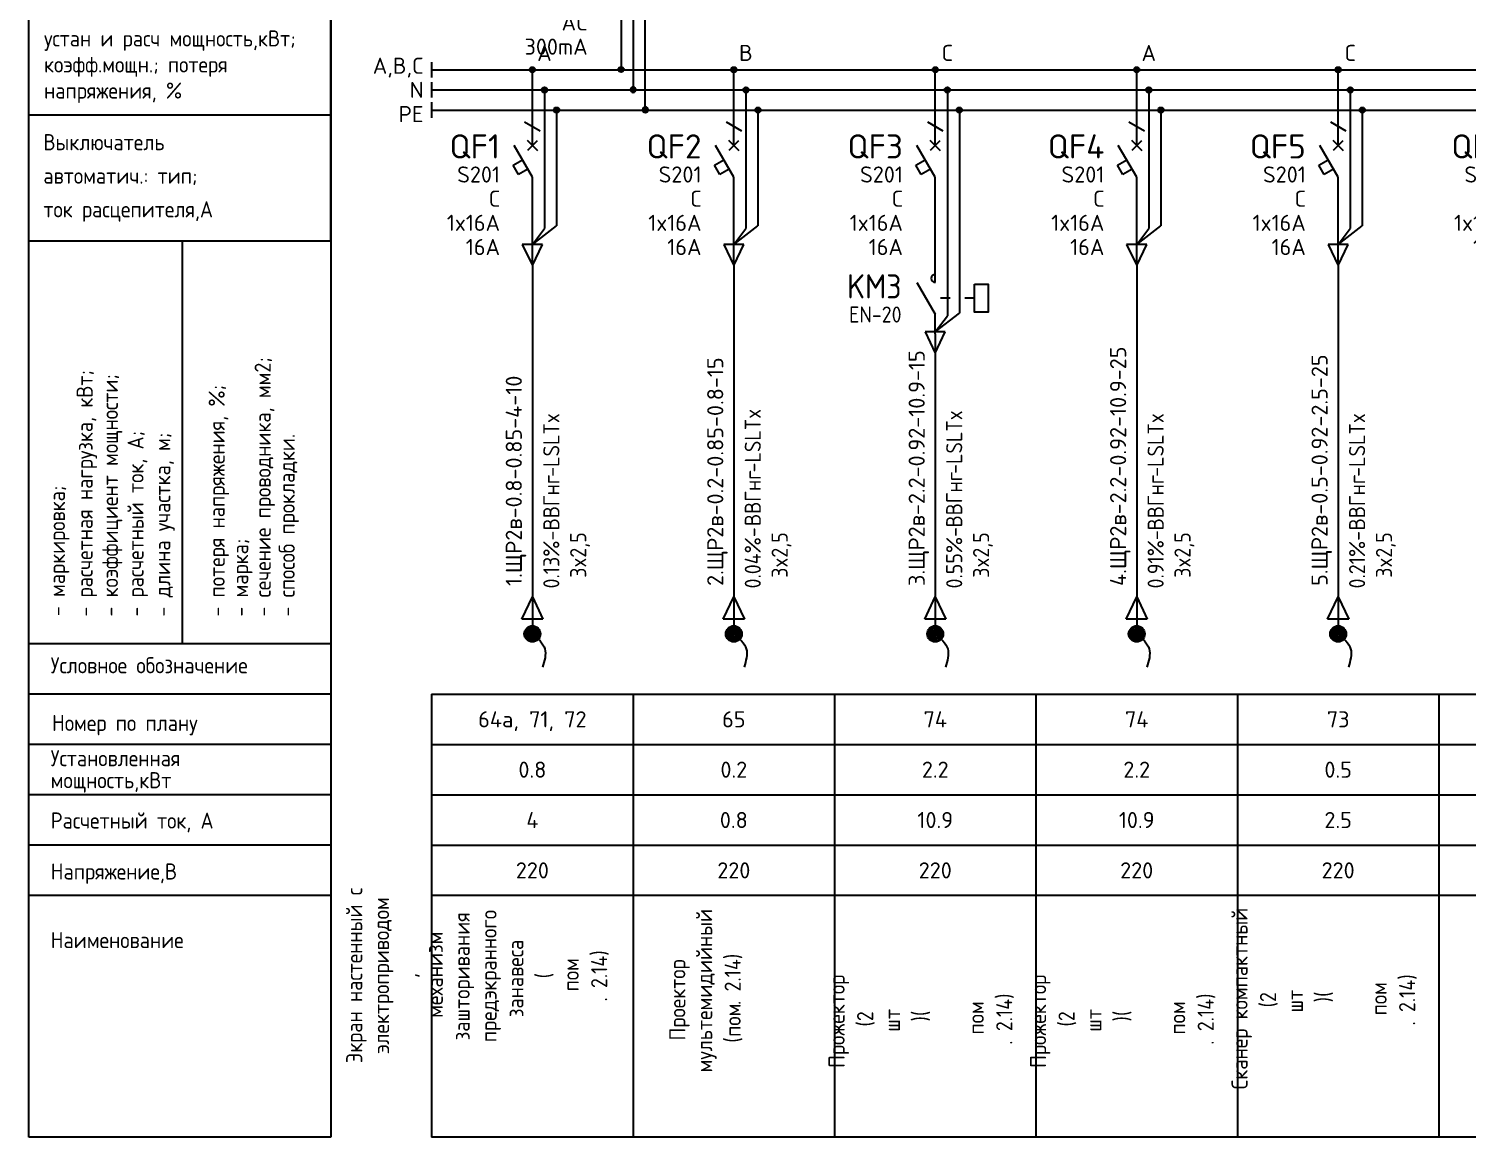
# Model space of a CAD drawing. Header units: millimetres. Extents: x -100 to 776, y -1250 to 875.
# Drawn here: x 0 to 178.5, y -1000 to -862.4 of the extents above; entities that cross this region are included whole.
import ezdxf
from ezdxf.enums import TextEntityAlignment as Align

# ---------------------------------------------------------------- set-up
doc = ezdxf.new("R2010")
doc.units = ezdxf.units.MM
doc.linetypes.add('ACAD_ISO03W100', pattern=[30, 12, -18])
for name, color, linetype in [('Автомат защитный', 7, 'Continuous'), ('Принципиальная схема КТП -для ОДНОЛИНЕЙКИ', 7, 'Continuous'), ('ПРОВОДНИКИ', 7, 'Continuous'), ('ТЕРМОРЕЛЕ', 7, 'Continuous')]:
    doc.layers.add(name, color=color, linetype=linetype)
doc.layers.add('ЭС АВ', color=7, linetype='Continuous', lineweight=18)
doc.layers.add('ЭС рамка', color=7, linetype='Continuous', lineweight=18)
doc.styles.add('GOST A', font='isocpeur.ttf', dxfattribs={"width": 0.9})

# ---------------------------------------------------------------- blocks, each defined once
blk = doc.blocks.new('Table1')
at = {"lineweight": 30}
for p, q in [((37.5, 130), (37.5, 142.5)), ((37.5, 111.25), (37.5, 130)), ((37.5, 126.88), (0, 126.88)), ((0, 111.25), (0, 125.61)), ((0, 61.25), (0, 111.25)), ((0, 111.25), (37.5, 111.25)), ((37.5, 61.25), (0, 61.25)), ((37.5, 55), (0, 55)), ((37.5, 48.75), (0, 48.75)), ((37.5, 42.5), (0, 42.5)), ((37.5, 36.25), (0, 36.25)), ((37.5, 30), (0, 30))]:
    blk.add_line(p, q, dxfattribs=at)
at = {"layer": 'ЭС рамка', "lineweight": 30}
for p, q in [((0, 0), (0, 209.34)), ((37.5, 209.34), (37.5, 0)), ((19.09, 61.25), (19.09, 111.25)), ((37.5, 0), (0, 0))]:
    blk.add_line(p, q, dxfattribs=at)
at = {"layer": 'ЭС рамка', "style": 'GOST A', "width": 0.9}
for s, p in [('устан и расч мощность,кВт; ', (1.9, 135.39)), ('коэфф.мощн.; потеря ', (1.9, 132.16)), ('напряжения, %', (1.9, 128.92)), ('Выключатель', (1.81, 122.51)), ('автоматич.: тип;', (1.81, 118.35)), ('ток расцепителя,А', (1.81, 114.18)), ('Условное обозначение', (2.72, 57.58)), ('Номер по плану', (2.88, 50.43)), ('Установленная', (2.72, 46.05)), ('мощность,кВт', (2.72, 43.32)), ('Расчетный ток, А', (2.72, 38.31)), ('Напряжение,В', (2.72, 31.99)), ('Наименование', (2.72, 23.47))]:
    blk.add_text(s, height=2, dxfattribs=at).set_placement(p)
for s, p in [(' - сечение проводника, мм2;', (30.03, 63.48)), (' - расчетная нагрузка, кВт;', (7.93, 63.48)), (' - коэффициент мощности;', (11.07, 63.48)), (' - потеря напряжения, %%%;', (24.32, 63.48)), (' - расчетный ток, А;', (14.25, 63.48)), (' - длина участка, м;', (17.57, 63.48)), (' - способ прокладки.', (33.01, 63.48)), ('   - маркировка;', (4.5, 61.25)), (' - марка;', (27.23, 63.48))]:
    blk.add_text(s, height=2, rotation=90, dxfattribs=at).set_placement(p)
blk = doc.blocks.new('Start')
at = {"layer": 'ЭС рамка', "color": 7, "linetype": 'Continuous', "lineweight": 30}
blk.add_line((0, 3.46), (0, 1.54), dxfattribs=at)
at = {"layer": 'ЭС рамка', "color": 5, "linetype": 'Continuous', "lineweight": 30}
blk.add_line((0, 0.96), (0, -0.96), dxfattribs=at)
at = {"layer": 'ЭС рамка', "color": 94, "linetype": 'Continuous', "lineweight": 30, "ltscale": 50}
blk.add_line((0, -1.54), (0, -3.46), dxfattribs=at)
at = {"style": 'GOST A'}
blk.add_attdef('PHASE', text='', height=2, dxfattribs=at).set_placement((-1, 3), align=Align.MIDDLE_RIGHT)
at = {"layer": 'ЭС рамка', "color": 7, "linetype": 'Continuous', "lineweight": 18, "style": 'GOST A'}
blk.add_text('N', height=2, dxfattribs=at).set_placement((-1, 0), align=Align.MIDDLE_RIGHT)
at = {"layer": 'ЭС рамка', "color": 7, "linetype": 'Continuous', "lineweight": 18, "ltscale": 50, "style": 'GOST A'}
blk.add_text('РЕ', height=2, dxfattribs=at).set_placement((-1, -3), align=Align.MIDDLE_RIGHT)
blk = doc.blocks.new('*U20')
h = blk.add_hatch(color=256)
h.dxf.hatch_style = 1
edge = h.paths.add_edge_path()
edge.add_ellipse((-1.49, 2.53), major_axis=(0, 0.333), ratio=1, start_angle=0, end_angle=360)
h = blk.add_hatch(color=256)
h.dxf.hatch_style = 1
edge = h.paths.add_edge_path()
edge.add_ellipse((0.01, 0.03), major_axis=(0, 0.333), ratio=1, start_angle=0, end_angle=360, ccw=False)
h = blk.add_hatch(color=256)
h.dxf.hatch_style = 1
edge = h.paths.add_edge_path()
edge.add_ellipse((1.52, -2.47), major_axis=(0, 0.333), ratio=1, start_angle=0, end_angle=360, ccw=False)
at = {"lineweight": 30}
for p, q in [((-1.49, 66.87), (-1.49, 79.37)), ((-1.49, 66.87), (-1.49, 28.43)), ((0.01, 20.02), (0.01, 25.4)), ((-2.56, 17.94), (-1.06, 17.94)), ((-2.29, 17.47), (-0.79, 17.47)), ((0.01, 16.08), (0.01, 0.36))]:
    blk.add_line(p, q, dxfattribs=at)
for p, q in [((-1.49, 73.12), (45.66, 73.12)), ((-1.49, 54.15), (-1.49, 59.87)), ((-1.49, 54.15), (45.66, 54.15))]:
    blk.add_line(p, q)
at = {"layer": 'Автомат защитный', "lineweight": 30}
for p, q in [((-2.44, 24.62), (-0.53, 23.51)), ((-2.44, 23.78), (-0.53, 22.68)), ((-2.44, 22.95), (-0.53, 21.84)), ((-1.49, 16.08), (-3.76, 20.02)), ((0.01, 16.08), (-2.26, 20.02)), ((-3.89, 17.57), (-2.73, 18.23)), ((-3.55, 16.99), (-5, 16.99)), ((-5, 16.99), (-5, 14)), ((-3.22, 16.41), (-3.89, 17.57)), ((-2.07, 17.08), (-3.22, 16.41)), ((-5, 14), (-2.29, 14))]:
    blk.add_line(p, q, dxfattribs=at)
at = {"layer": 'Автомат защитный', "lineweight": 30, "extrusion": (0, 0, -1)}
blk.add_ellipse((-0.74, 14), major_axis=(1.55, 0), ratio=0.633538, start_param=-1.570796, end_param=4.712389, dxfattribs=at)
at = {"layer": 'ТЕРМОРЕЛЕ', "lineweight": 30}
blk.add_line((1.51, -2.14), (1.51, 25.18), dxfattribs=at)
blk.add_ellipse((-1.49, 2.53), major_axis=(0, 0.333), ratio=1, start_param=-1.570796, end_param=4.712389, dxfattribs=at)
at = {"layer": 'ТЕРМОРЕЛЕ', "lineweight": 30, "extrusion": (0, 0, -1)}
for centre in [(0.01, 0.03), (1.52, -2.47)]:
    blk.add_ellipse(centre, major_axis=(0, 0.333), ratio=1, start_param=-1.570796, end_param=4.712389, dxfattribs=at)
at = {"layer": 'ЭС АВ', "color": 7, "linetype": 'Continuous', "lineweight": 18}
for p, q in [((-2.37, 73.76), (-0.6, 72.47)), ((-2.37, 54.79), (-0.6, 53.5))]:
    blk.add_line(p, q, dxfattribs=at)
at = {"layer": 'ЭС АВ', "color": 7, "linetype": 'Continuous', "lineweight": 30}
for p, q in [((-1.49, 28.43), (-1.49, 20.02)), ((0.01, 25.4), (-1.49, 28.43)), ((-1.49, 28.43), (1.51, 25.18)), ((-1.49, 20.66), (-1.49, 20.04)), ((-1.49, 16.08), (-1.49, 2.86))]:
    blk.add_line(p, q, dxfattribs=at)
at = {"layer": 'ЭС АВ', "color": 7, "lineweight": 30}
for q in [(-2.11, 20.65), (-2.11, 19.4), (-0.86, 20.65), (-0.86, 19.4)]:
    blk.add_line((-1.49, 20.02), q, dxfattribs=at)
at = {"style": 'GOST A'}
for tag, p in [('LINE_C', (2.08, 76.2)), ('LINE_A', (1.92, 56.7)), ('LINE_B', (1.92, 51.84))]:
    blk.add_attdef(tag, text='', height=2.5, dxfattribs=at).set_placement(p, align=Align.MIDDLE_LEFT)
at = {"layer": 'Автомат защитный', "style": 'GOST A'}
for tag, height, p in [('PHASE', 2, (-5.64, 29.33)), ('NUMBER', 3, (-5.64, 24.25)), ('SWITCHTYPE', 2, (-5.64, 20.37)), ('SWITCHRELEASE', 2, (-5.64, 17.37)), ('SWITCHNOMINALCURRENT', 2, (-5.64, 14.37)), ('SWITCHRELEASECURRENT', 2, (-5.64, 11.37)), ('RCDTYPE', 2, (-5.64, 8.37)), ('RCDSETPOINT', 2, (-5.64, 5.37))]:
    blk.add_attdef(tag, text='', height=height, dxfattribs=at).set_placement(p, align=Align.MIDDLE_RIGHT)
blk = doc.blocks.new('*U18')
h = blk.add_hatch(color=256)
h.dxf.hatch_style = 1
edge = h.paths.add_edge_path()
edge.add_ellipse((12.5, 132.5), major_axis=(0, 0.333), ratio=1, start_angle=0, end_angle=360)
h = blk.add_hatch(color=256)
h.dxf.hatch_style = 1
edge = h.paths.add_edge_path()
edge.add_ellipse((14, 130), major_axis=(0, 0.333), ratio=1, start_angle=0, end_angle=360)
h = blk.add_hatch(color=256)
h.dxf.hatch_style = 1
edge = h.paths.add_edge_path()
edge.add_ellipse((15.5, 127.5), major_axis=(0, 0.333), ratio=1, start_angle=0, end_angle=360)
at = {"lineweight": 30}
for p, q in [((14, 129.67), (14, 123.11)), ((15.5, 127.17), (15.5, 113.13)), ((14, 123.11), (14, 112.8)), ((0, 55), (25, 55)), ((0, 55), (0, 0)), ((25, 55), (25, 0)), ((0, 48.75), (25, 48.75)), ((0, 42.5), (25, 42.5)), ((0, 36.25), (25, 36.25))]:
    blk.add_line(p, q, dxfattribs=at)
at = {"layer": 'Автомат защитный', "lineweight": 30}
for p, q in [((12.5, 123.11), (12.5, 132.17)), ((11.54, 126.04), (13.46, 124.93)), ((12.5, 119.17), (10.22, 123.11)), ((10.1, 120.66), (11.26, 121.32)), ((10.77, 119.5), (10.1, 120.66)), ((11.92, 120.17), (10.77, 119.5)), ((12.5, 108.54), (12.5, 119.17))]:
    blk.add_line(p, q, dxfattribs=at)
blk.add_ellipse((12.5, 132.5), major_axis=(0, 0.333), ratio=1, start_param=-1.570796, end_param=4.712389, dxfattribs=at)
at = {"layer": 'Принципиальная схема КТП -для ОДНОЛИНЕЙКИ', "lineweight": 30}
for p, q in [((12.5, 108.54), (12.5, 99.73)), ((11.19, 64.32), (12.5, 67.06)), ((12.5, 67.06), (13.81, 64.32)), ((13.81, 64.32), (11.19, 64.32)), ((12.5, 64.32), (12.5, 62.5))]:
    blk.add_line(p, q, dxfattribs=at)
at = {"layer": 'ПРОВОДНИКИ', "lineweight": 30}
for p, q in [((12.5, 110.81), (15.5, 113.13)), ((12.5, 110.81), (14, 112.8)), ((13.75, 110.81), (11.25, 110.81)), ((11.25, 110.81), (12.5, 108.2)), ((12.5, 108.2), (13.75, 110.81)), ((11.19, 64.31), (12.5, 67.06)), ((12.5, 67.06), (13.81, 64.31)), ((13.81, 64.31), (11.19, 64.31))]:
    blk.add_line(p, q, dxfattribs=at)
at = {"layer": 'ПРОВОДНИКИ', "lineweight": 30, "ltscale": 100}
blk.add_line((12.5, 99.73), (12.5, 64.32), dxfattribs=at)
at = {"layer": 'ПРОВОДНИКИ', "color": 7, "linetype": 'Continuous', "lineweight": 30}
for centre in [(14, 130), (15.5, 127.5), (15.5, 127.5)]:
    blk.add_ellipse(centre, major_axis=(0, 0.333), ratio=1, start_param=-1.570796, end_param=4.712389, dxfattribs=at)
at = {"layer": 'ЭС АВ', "color": 7, "lineweight": 30}
for q in [(11.88, 123.74), (13.12, 123.74), (11.88, 122.49), (13.12, 122.49)]:
    blk.add_line((12.5, 123.11), q, dxfattribs=at)
at = {"layer": 'ЭС рамка', "color": 7, "linetype": 'Continuous', "lineweight": 30}
for p, q in [((0, 132.5), (12.17, 132.5)), ((12.83, 132.5), (25, 132.5))]:
    blk.add_line(p, q, dxfattribs=at)
at = {"layer": 'ЭС рамка', "color": 5, "linetype": 'Continuous', "lineweight": 30}
for p, q in [((0, 130), (13.67, 130)), ((14.33, 130), (25, 130))]:
    blk.add_line(p, q, dxfattribs=at)
at = {"layer": 'ЭС рамка', "color": 94, "linetype": 'Continuous', "lineweight": 30}
for p, q in [((0, 127.5), (15.17, 127.5)), ((15.83, 127.5), (25, 127.5))]:
    blk.add_line(p, q, dxfattribs=at)
at = {"layer": 'ЭС рамка', "lineweight": 30}
for p, q in [((25, 30), (0, 30)), ((25, 0), (0, 0))]:
    blk.add_line(p, q, dxfattribs=at)
at = {"style": 'GOST A'}
for tag, p in [('LABEL', (12.5, 51.88)), ('INSTALLEDPOWER', (12.5, 45.63)), ('CURRENT', (12.5, 39.37)), ('VOLTAGE', (12.5, 33.13))]:
    blk.add_attdef(tag, text='', height=2, dxfattribs=at).set_placement(p, align=Align.MIDDLE_CENTER)
blk.add_attdef('TEXT', text='', height=2, rotation=90, dxfattribs=at).set_placement((12.5, 15), align=Align.MIDDLE_CENTER)
at = {"layer": 'Автомат защитный', "style": 'GOST A'}
blk.add_attdef('PHASE', text='', height=2, dxfattribs=at).set_placement((14, 134.59), align=Align.MIDDLE_CENTER)
for tag, height, p in [('NUMBER', 3, (8.49, 122.99)), ('SWITCHTYPE', 2, (8.49, 119.5)), ('SWITCHRELEASE', 2, (8.49, 116.5)), ('SWITCHNOMINALCURRENT', 2, (8.49, 113.5)), ('SWITCHRELEASECURRENT', 2, (8.49, 110.5)), ('RCDTYPE', 2, (8.49, 107.5)), ('RCDSETPOINT', 2, (8.49, 104.5))]:
    blk.add_attdef(tag, text='', height=height, dxfattribs=at).set_placement(p, align=Align.MIDDLE_RIGHT)
blk.add_attdef('LINE_A', text='', height=2, rotation=90, dxfattribs=at).set_placement((10.19, 68.43), align=Align.MIDDLE_LEFT)
blk.add_attdef('LINE_B', text='', height=2, rotation=90, dxfattribs=at).set_placement((13.85, 68.43), align=Align.TOP_LEFT)
blk = doc.blocks.new('*U22')
at = {"linetype": 'ByBlock', "lineweight": 30}
h = blk.add_hatch(color=256, dxfattribs=at)
h.paths.add_polyline_path([(-0.4, 0.9, -0.414214), (0.92, 0.37), (0, -0.02)])
h.paths.add_polyline_path([(0.92, 0.37, -0.101228), (1, -0.02, -0.30039), (0.39, -0.94), (0, -0.02)])
h.paths.add_polyline_path([(-0.4, 0.9), (0.39, -0.94, -0.538), (-1, -0.02, -0.30039)])
blk.add_circle((0, -0.02), 1, dxfattribs=at)
blk.add_spline([(0, 0), (1.55, -1.88), (1.27, -4.16)], degree=3, dxfattribs=at)
blk = doc.blocks.new('*U26')
h = blk.add_hatch(color=256)
h.dxf.hatch_style = 1
edge = h.paths.add_edge_path()
edge.add_ellipse((12.5, 132.5), major_axis=(0, 0.333), ratio=1, start_angle=0, end_angle=360)
h = blk.add_hatch(color=256)
h.dxf.hatch_style = 1
edge = h.paths.add_edge_path()
edge.add_ellipse((14, 130), major_axis=(0, 0.333), ratio=1, start_angle=0, end_angle=360)
h = blk.add_hatch(color=256)
h.dxf.hatch_style = 1
edge = h.paths.add_edge_path()
edge.add_ellipse((15.5, 127.5), major_axis=(0, 0.333), ratio=1, start_angle=0, end_angle=360)
at = {"lineweight": 30}
for p, q in [((14, 129.67), (14, 123.11)), ((15.5, 127.17), (15.5, 113.13)), ((14, 123.11), (14, 112.8)), ((14, 112.8), (14, 101.94)), ((15.5, 113.13), (15.5, 102.27)), ((12.5, 106.1), (12.5, 108.54)), ((10.22, 106.1), (12.5, 102.16)), ((12.5, 99.95), (15.5, 102.27)), ((12.5, 99.73), (12.5, 102.16)), ((12.5, 99.95), (14, 101.94)), ((0, 55), (25, 55)), ((0, 55), (0, 0)), ((25, 55), (25, 0)), ((0, 48.75), (25, 48.75)), ((0, 42.5), (25, 42.5)), ((0, 36.25), (25, 36.25))]:
    blk.add_line(p, q, dxfattribs=at)
blk.add_lwpolyline([(17.35, 105.87), (19.08, 105.87), (19.08, 102.4), (17.35, 102.4)], close=True, dxfattribs=at)
at = {"linetype": 'ACAD_ISO03W100', "lineweight": 30, "ltscale": 0.1}
blk.add_lwpolyline([(17.35, 104.13), (11.36, 104.13)], dxfattribs=at)
at = {"lineweight": 30}
blk.add_arc((12.5, 106.6), 0.5, 90, 270, dxfattribs=at)
at = {"layer": 'Автомат защитный', "lineweight": 30}
for p, q in [((12.5, 123.11), (12.5, 132.17)), ((11.54, 126.04), (13.46, 124.93)), ((12.5, 119.17), (10.22, 123.11)), ((10.1, 120.66), (11.26, 121.32)), ((10.77, 119.5), (10.1, 120.66)), ((11.92, 120.17), (10.77, 119.5)), ((12.5, 108.54), (12.5, 119.17))]:
    blk.add_line(p, q, dxfattribs=at)
blk.add_ellipse((12.5, 132.5), major_axis=(0, 0.333), ratio=1, start_param=-1.570796, end_param=4.712389, dxfattribs=at)
at = {"layer": 'Принципиальная схема КТП -для ОДНОЛИНЕЙКИ', "lineweight": 30}
for p, q in [((11.19, 64.32), (12.5, 67.06)), ((12.5, 67.06), (13.81, 64.32)), ((13.81, 64.32), (11.19, 64.32)), ((12.5, 64.32), (12.5, 62.5))]:
    blk.add_line(p, q, dxfattribs=at)
at = {"layer": 'ПРОВОДНИКИ', "lineweight": 30}
for p, q in [((13.75, 99.95), (11.25, 99.95)), ((11.25, 99.95), (12.5, 97.34)), ((12.5, 97.34), (13.75, 99.95)), ((11.19, 64.31), (12.5, 67.06)), ((12.5, 67.06), (13.81, 64.31)), ((13.81, 64.31), (11.19, 64.31))]:
    blk.add_line(p, q, dxfattribs=at)
at = {"layer": 'ПРОВОДНИКИ', "lineweight": 30, "ltscale": 100}
blk.add_line((12.5, 99.73), (12.5, 64.32), dxfattribs=at)
at = {"layer": 'ПРОВОДНИКИ', "color": 7, "linetype": 'Continuous', "lineweight": 30}
for centre in [(14, 130), (15.5, 127.5), (15.5, 127.5)]:
    blk.add_ellipse(centre, major_axis=(0, 0.333), ratio=1, start_param=-1.570796, end_param=4.712389, dxfattribs=at)
at = {"layer": 'ЭС АВ', "color": 7, "lineweight": 30}
for q in [(11.88, 123.74), (13.12, 123.74), (11.88, 122.49), (13.12, 122.49)]:
    blk.add_line((12.5, 123.11), q, dxfattribs=at)
at = {"layer": 'ЭС рамка', "color": 7, "linetype": 'Continuous', "lineweight": 30}
for p, q in [((0, 132.5), (12.17, 132.5)), ((12.83, 132.5), (25, 132.5))]:
    blk.add_line(p, q, dxfattribs=at)
at = {"layer": 'ЭС рамка', "color": 5, "linetype": 'Continuous', "lineweight": 30}
for p, q in [((0, 130), (13.67, 130)), ((14.33, 130), (25, 130))]:
    blk.add_line(p, q, dxfattribs=at)
at = {"layer": 'ЭС рамка', "color": 94, "linetype": 'Continuous', "lineweight": 30}
for p, q in [((0, 127.5), (15.17, 127.5)), ((15.83, 127.5), (25, 127.5))]:
    blk.add_line(p, q, dxfattribs=at)
at = {"layer": 'ЭС рамка', "lineweight": 30}
for p, q in [((25, 30), (0, 30)), ((25, 0), (0, 0))]:
    blk.add_line(p, q, dxfattribs=at)
at = {"style": 'GOST A', "width": 0.9}
for tag, height, p in [('CONTACTOR', 3, (8.32, 105.62)), ('CONTACTOR_TYPE', 2, (8.32, 102.12))]:
    blk.add_attdef(tag, text='', height=height, dxfattribs=at).set_placement(p, align=Align.MIDDLE_RIGHT)
at = {"style": 'GOST A'}
for tag, p in [('LABEL', (12.5, 51.88)), ('INSTALLEDPOWER', (12.5, 45.63)), ('CURRENT', (12.5, 39.37)), ('VOLTAGE', (12.5, 33.13))]:
    blk.add_attdef(tag, text='', height=2, dxfattribs=at).set_placement(p, align=Align.MIDDLE_CENTER)
blk.add_attdef('TEXT', text='', height=2, rotation=90, dxfattribs=at).set_placement((12.5, 15), align=Align.MIDDLE_CENTER)
at = {"layer": 'Автомат защитный', "style": 'GOST A'}
blk.add_attdef('PHASE', text='', height=2, dxfattribs=at).set_placement((14, 134.59), align=Align.MIDDLE_CENTER)
for tag, height, p in [('NUMBER', 3, (8.49, 122.99)), ('SWITCHTYPE', 2, (8.49, 119.5)), ('SWITCHRELEASE', 2, (8.49, 116.5)), ('SWITCHNOMINALCURRENT', 2, (8.49, 113.5)), ('SWITCHRELEASECURRENT', 2, (8.49, 110.5))]:
    blk.add_attdef(tag, text='', height=height, dxfattribs=at).set_placement(p, align=Align.MIDDLE_RIGHT)
blk.add_attdef('LINE_A', text='', height=2, rotation=90, dxfattribs=at).set_placement((10.19, 68.43), align=Align.MIDDLE_LEFT)
blk.add_attdef('LINE_B', text='', height=2, rotation=90, dxfattribs=at).set_placement((13.85, 68.43), align=Align.TOP_LEFT)

msp = doc.modelspace()

# ---------------------------------------------------------------- block references
at = {"lineweight": 0}
for name, p in [('Table1', (0, -1000)), ('*U22', (62.5, -937.5)), ('*U22', (87.5, -937.5)), ('*U22', (112.5, -937.5)), ('*U22', (137.5, -937.5)), ('*U22', (162.5, -937.5))]:
    msp.add_blockref(name, p, dxfattribs=at)
for name, p, values in [('*U20', (75, -870), {'PHASE': 'A,B,C', 'NUMBER': '1Q2', 'SWITCHTYPE': 'S204P/DDA204', 'SWITCHRELEASE': 'C/AC', 'SWITCHNOMINALCURRENT': '4x25А', 'SWITCHRELEASECURRENT': '25А', 'RCDSETPOINT': '300mA', 'RCDTYPE': 'AC', 'LINE_B': '0.73%-ВВГнг-LSLTx ^J 5x6', 'LINE_A': '1.5-А3/2ГРЩ-8.9-0.9-14.9-35'}), ('Start', (50, -870), {'PHASE': 'A,B,C'})]:
    msp.add_blockref(name, p, dxfattribs=at).add_auto_attribs(values)
ref = msp.add_blockref('*U18', (50, -1000), dxfattribs=at)
ref.add_attrib('LABEL', '64а, 71, 72', dxfattribs={"height": 2, "style": 'GOST A'}).set_placement((62.5, -948.125), align=Align.MIDDLE_CENTER)
ref.add_attrib('INSTALLEDPOWER', '0.8', dxfattribs={"height": 2, "style": 'GOST A'}).set_placement((62.5, -954.375), align=Align.MIDDLE_CENTER)
ref.add_attrib('CURRENT', '4', dxfattribs={"height": 2, "style": 'GOST A'}).set_placement((62.5, -960.625), align=Align.MIDDLE_CENTER)
ref.add_attrib('VOLTAGE', '220', dxfattribs={"height": 2, "style": 'GOST A'}).set_placement((62.5, -966.875), align=Align.MIDDLE_CENTER)
ref.add_attrib('LINE_A', '1.ЩР2в-0.8-0.85-4-10', dxfattribs={"layer": 'Автомат защитный', "height": 2, "rotation": 90, "style": 'GOST A'}).set_placement((60.194, -931.572), align=Align.MIDDLE_LEFT)
ref.add_attrib('LINE_B_001', '0.13%%%-', (65.852, -931.881), dxfattribs={"layer": 'Автомат защитный', "height": 2, "rotation": 90, "style": 'GOST A', "width": 0.9})
ref.add_attrib('PHASE', 'A', dxfattribs={"layer": 'Автомат защитный', "height": 2, "style": 'GOST A'}).set_placement((64, -865.409), align=Align.MIDDLE_CENTER)
ref.add_attrib('NUMBER', 'QF1', dxfattribs={"layer": 'Автомат защитный', "height": 3, "style": 'GOST A'}).set_placement((58.489, -877.013), align=Align.MIDDLE_RIGHT)
ref.add_attrib('SWITCHTYPE', 'S201', dxfattribs={"layer": 'Автомат защитный', "height": 2, "style": 'GOST A'}).set_placement((58.489, -880.5), align=Align.MIDDLE_RIGHT)
ref.add_attrib('SWITCHRELEASE', 'С', dxfattribs={"layer": 'Автомат защитный', "height": 2, "style": 'GOST A'}).set_placement((58.489, -883.5), align=Align.MIDDLE_RIGHT)
ref.add_attrib('SWITCHNOMINALCURRENT', '1x16А', dxfattribs={"layer": 'Автомат защитный', "height": 2, "style": 'GOST A'}).set_placement((58.489, -886.5), align=Align.MIDDLE_RIGHT)
ref.add_attrib('SWITCHRELEASECURRENT', '16А', dxfattribs={"layer": 'Автомат защитный', "height": 2, "style": 'GOST A'}).set_placement((58.489, -889.5), align=Align.MIDDLE_RIGHT)
ref.add_attrib('TEXT_001', 'Экран настенный с', (41.391, -990.811), dxfattribs={"height": 2, "rotation": 90, "style": 'GOST A', "width": 0.9})
ref.add_attrib('LINE_B_002', 'ВВГнг', (65.852, -924.681), dxfattribs={"layer": 'Автомат защитный', "height": 2, "rotation": 90, "style": 'GOST A', "width": 0.9})
ref.add_attrib('LINE_B_003', '-LSLTx', (65.852, -918.021), dxfattribs={"layer": 'Автомат защитный', "height": 2, "rotation": 90, "style": 'GOST A', "width": 0.9})
ref.add_attrib('LINE_B_004', ' 3x2,5', (69.185, -931.701), dxfattribs={"layer": 'Автомат защитный', "height": 2, "rotation": 90, "style": 'GOST A', "width": 0.9})
ref.add_attrib('TEXT_002', 'электроприводом', (44.725, -989.641), dxfattribs={"height": 2, "rotation": 90, "style": 'GOST A', "width": 0.9})
ref.add_attrib('TEXT_003', ',', (48.058, -980.236), dxfattribs={"height": 2, "rotation": 90, "style": 'GOST A', "width": 0.9})
ref.add_attrib('TEXT_004', 'механизм', (51.391, -985.186), dxfattribs={"height": 2, "rotation": 90, "style": 'GOST A', "width": 0.9})
ref.add_attrib('TEXT_005', 'зашторивания', (54.725, -987.976), dxfattribs={"height": 2, "rotation": 90, "style": 'GOST A', "width": 0.9})
ref.add_attrib('TEXT_006', 'предэкранного', (58.058, -988.201), dxfattribs={"height": 2, "rotation": 90, "style": 'GOST A', "width": 0.9})
ref.add_attrib('TEXT_007', 'занавеса', (61.391, -985.096), dxfattribs={"height": 2, "rotation": 90, "style": 'GOST A', "width": 0.9})
ref.add_attrib('TEXT_008', '(', (64.925, -980.281), dxfattribs={"height": 2, "rotation": 90, "style": 'GOST A', "width": 0.9})
ref.add_attrib('TEXT_009', 'пом', (68.258, -981.901), dxfattribs={"height": 2, "rotation": 90, "style": 'GOST A', "width": 0.9})
ref.add_attrib('TEXT_010', '. 2.14)', (71.791, -983.161), dxfattribs={"height": 2, "rotation": 90, "style": 'GOST A', "width": 0.9})
ref = msp.add_blockref('*U18', (75, -1000), dxfattribs=at)
ref.add_attrib('LABEL', '65', dxfattribs={"height": 2, "style": 'GOST A'}).set_placement((87.5, -948.125), align=Align.MIDDLE_CENTER)
ref.add_attrib('INSTALLEDPOWER', '0.2', dxfattribs={"height": 2, "style": 'GOST A'}).set_placement((87.5, -954.375), align=Align.MIDDLE_CENTER)
ref.add_attrib('CURRENT', '0.8', dxfattribs={"height": 2, "style": 'GOST A'}).set_placement((87.5, -960.625), align=Align.MIDDLE_CENTER)
ref.add_attrib('VOLTAGE', '220', dxfattribs={"height": 2, "style": 'GOST A'}).set_placement((87.5, -966.875), align=Align.MIDDLE_CENTER)
ref.add_attrib('LINE_A', '2.ЩР2в-0.2-0.85-0.8-15', dxfattribs={"layer": 'Автомат защитный', "height": 2, "rotation": 90, "style": 'GOST A'}).set_placement((85.194, -931.572), align=Align.MIDDLE_LEFT)
ref.add_attrib('LINE_B_001', '0.04%%%-', (90.852, -931.881), dxfattribs={"layer": 'Автомат защитный', "height": 2, "rotation": 90, "style": 'GOST A', "width": 0.9})
ref.add_attrib('PHASE', 'B', dxfattribs={"layer": 'Автомат защитный', "height": 2, "style": 'GOST A'}).set_placement((89, -865.409), align=Align.MIDDLE_CENTER)
ref.add_attrib('NUMBER', 'QF2', dxfattribs={"layer": 'Автомат защитный', "height": 3, "style": 'GOST A'}).set_placement((83.489, -877.013), align=Align.MIDDLE_RIGHT)
ref.add_attrib('SWITCHTYPE', 'S201', dxfattribs={"layer": 'Автомат защитный', "height": 2, "style": 'GOST A'}).set_placement((83.489, -880.5), align=Align.MIDDLE_RIGHT)
ref.add_attrib('SWITCHRELEASE', 'С', dxfattribs={"layer": 'Автомат защитный', "height": 2, "style": 'GOST A'}).set_placement((83.489, -883.5), align=Align.MIDDLE_RIGHT)
ref.add_attrib('SWITCHNOMINALCURRENT', '1x16А', dxfattribs={"layer": 'Автомат защитный', "height": 2, "style": 'GOST A'}).set_placement((83.489, -886.5), align=Align.MIDDLE_RIGHT)
ref.add_attrib('SWITCHRELEASECURRENT', '16А', dxfattribs={"layer": 'Автомат защитный', "height": 2, "style": 'GOST A'}).set_placement((83.489, -889.5), align=Align.MIDDLE_RIGHT)
ref.add_attrib('TEXT_001', 'Проектор', (81.491, -987.996), dxfattribs={"height": 2, "rotation": 90, "style": 'GOST A', "width": 0.9})
ref.add_attrib('LINE_B_002', 'ВВГнг', (90.852, -924.141), dxfattribs={"layer": 'Автомат защитный', "height": 2, "rotation": 90, "style": 'GOST A', "width": 0.9})
ref.add_attrib('LINE_B_003', '-LSLTx', (90.852, -917.481), dxfattribs={"layer": 'Автомат защитный', "height": 2, "rotation": 90, "style": 'GOST A', "width": 0.9})
ref.add_attrib('LINE_B_004', ' 3x2,5', (94.185, -931.701), dxfattribs={"layer": 'Автомат защитный', "height": 2, "rotation": 90, "style": 'GOST A', "width": 0.9})
ref.add_attrib('TEXT_002', 'мультемидийный', (84.825, -991.956), dxfattribs={"height": 2, "rotation": 90, "style": 'GOST A', "width": 0.9})
ref.add_attrib('TEXT_003', '(', (88.358, -988.266), dxfattribs={"height": 2, "rotation": 90, "style": 'GOST A', "width": 0.9})
ref.add_attrib('TEXT_004', 'пом', (88.358, -987.546), dxfattribs={"height": 2, "rotation": 90, "style": 'GOST A', "width": 0.9})
ref.add_attrib('TEXT_005', '. 2.14)', (88.358, -983.586), dxfattribs={"height": 2, "rotation": 90, "style": 'GOST A', "width": 0.9})
ref = msp.add_blockref('*U26', (100, -1000), dxfattribs=at)
ref.add_attrib('LABEL', '74', dxfattribs={"height": 2, "style": 'GOST A'}).set_placement((112.5, -948.125), align=Align.MIDDLE_CENTER)
ref.add_attrib('INSTALLEDPOWER', '2.2', dxfattribs={"height": 2, "style": 'GOST A'}).set_placement((112.5, -954.375), align=Align.MIDDLE_CENTER)
ref.add_attrib('CURRENT', '10.9', dxfattribs={"height": 2, "style": 'GOST A'}).set_placement((112.5, -960.625), align=Align.MIDDLE_CENTER)
ref.add_attrib('VOLTAGE', '220', dxfattribs={"height": 2, "style": 'GOST A'}).set_placement((112.5, -966.875), align=Align.MIDDLE_CENTER)
ref.add_attrib('LINE_A', '3.ЩР2в-2.2-0.92-10.9-15', dxfattribs={"layer": 'Автомат защитный', "height": 2, "rotation": 90, "style": 'GOST A'}).set_placement((110.194, -931.572), align=Align.MIDDLE_LEFT)
ref.add_attrib('LINE_B_001', '0.55%%%-', (115.852, -931.881), dxfattribs={"layer": 'Автомат защитный', "height": 2, "rotation": 90, "style": 'GOST A', "width": 0.9})
ref.add_attrib('PHASE', 'C', dxfattribs={"layer": 'Автомат защитный', "height": 2, "style": 'GOST A'}).set_placement((114, -865.409), align=Align.MIDDLE_CENTER)
ref.add_attrib('NUMBER', 'QF3', dxfattribs={"layer": 'Автомат защитный', "height": 3, "style": 'GOST A'}).set_placement((108.489, -877.013), align=Align.MIDDLE_RIGHT)
ref.add_attrib('SWITCHTYPE', 'S201', dxfattribs={"layer": 'Автомат защитный', "height": 2, "style": 'GOST A'}).set_placement((108.489, -880.5), align=Align.MIDDLE_RIGHT)
ref.add_attrib('SWITCHRELEASE', 'С', dxfattribs={"layer": 'Автомат защитный', "height": 2, "style": 'GOST A'}).set_placement((108.489, -883.5), align=Align.MIDDLE_RIGHT)
ref.add_attrib('SWITCHNOMINALCURRENT', '1x16А', dxfattribs={"layer": 'Автомат защитный', "height": 2, "style": 'GOST A'}).set_placement((108.489, -886.5), align=Align.MIDDLE_RIGHT)
ref.add_attrib('SWITCHRELEASECURRENT', '16А', dxfattribs={"layer": 'Автомат защитный', "height": 2, "style": 'GOST A'}).set_placement((108.489, -889.5), align=Align.MIDDLE_RIGHT)
ref.add_attrib('TEXT_001', 'Прожектор', (101.263, -991.397), dxfattribs={"height": 2, "rotation": 90, "style": 'GOST A', "width": 0.9})
ref.add_attrib('CONTACTOR', 'KM3', dxfattribs={"height": 3, "style": 'GOST A', "width": 0.9}).set_placement((108.318, -894.383), align=Align.MIDDLE_RIGHT)
ref.add_attrib('CONTACTOR_TYPE', 'EN-20', dxfattribs={"height": 2, "style": 'GOST A', "width": 0.9}).set_placement((108.318, -897.883), align=Align.MIDDLE_RIGHT)
ref.add_attrib('LINE_B_002', 'ВВГнг', (115.852, -924.321), dxfattribs={"layer": 'Автомат защитный', "height": 2, "rotation": 90, "style": 'GOST A', "width": 0.9})
ref.add_attrib('LINE_B_003', '-LSLTx', (115.852, -917.661), dxfattribs={"layer": 'Автомат защитный', "height": 2, "rotation": 90, "style": 'GOST A', "width": 0.9})
ref.add_attrib('LINE_B_004', ' 3x2,5', (119.185, -931.701), dxfattribs={"layer": 'Автомат защитный', "height": 2, "rotation": 90, "style": 'GOST A', "width": 0.9})
ref.add_attrib('TEXT_002', '(2', (104.796, -986.267), dxfattribs={"height": 2, "rotation": 90, "style": 'GOST A', "width": 0.9})
ref.add_attrib('TEXT_003', 'шт', (108.129, -986.897), dxfattribs={"height": 2, "rotation": 90, "style": 'GOST A', "width": 0.9})
ref.add_attrib('TEXT_004', ')(', (111.663, -985.637), dxfattribs={"height": 2, "rotation": 90, "style": 'GOST A', "width": 0.9})
ref.add_attrib('TEXT_005', 'пом', (118.529, -987.257), dxfattribs={"height": 2, "rotation": 90, "style": 'GOST A', "width": 0.9})
ref.add_attrib('TEXT_006', '. 2.14)', (122.063, -988.517), dxfattribs={"height": 2, "rotation": 90, "style": 'GOST A', "width": 0.9})
ref = msp.add_blockref('*U18', (125, -1000), dxfattribs=at)
ref.add_attrib('LABEL', '74', dxfattribs={"height": 2, "style": 'GOST A'}).set_placement((137.5, -948.125), align=Align.MIDDLE_CENTER)
ref.add_attrib('INSTALLEDPOWER', '2.2', dxfattribs={"height": 2, "style": 'GOST A'}).set_placement((137.5, -954.375), align=Align.MIDDLE_CENTER)
ref.add_attrib('CURRENT', '10.9', dxfattribs={"height": 2, "style": 'GOST A'}).set_placement((137.5, -960.625), align=Align.MIDDLE_CENTER)
ref.add_attrib('VOLTAGE', '220', dxfattribs={"height": 2, "style": 'GOST A'}).set_placement((137.5, -966.875), align=Align.MIDDLE_CENTER)
ref.add_attrib('LINE_A', '4.ЩР2в-2.2-0.92-10.9-25', dxfattribs={"layer": 'Автомат защитный', "height": 2, "rotation": 90, "style": 'GOST A'}).set_placement((135.194, -931.572), align=Align.MIDDLE_LEFT)
ref.add_attrib('LINE_B_001', '0.91%%%-', (140.852, -931.881), dxfattribs={"layer": 'Автомат защитный', "height": 2, "rotation": 90, "style": 'GOST A', "width": 0.9})
ref.add_attrib('PHASE', 'A', dxfattribs={"layer": 'Автомат защитный', "height": 2, "style": 'GOST A'}).set_placement((139, -865.409), align=Align.MIDDLE_CENTER)
ref.add_attrib('NUMBER', 'QF4', dxfattribs={"layer": 'Автомат защитный', "height": 3, "style": 'GOST A'}).set_placement((133.489, -877.013), align=Align.MIDDLE_RIGHT)
ref.add_attrib('SWITCHTYPE', 'S201', dxfattribs={"layer": 'Автомат защитный', "height": 2, "style": 'GOST A'}).set_placement((133.489, -880.5), align=Align.MIDDLE_RIGHT)
ref.add_attrib('SWITCHRELEASE', 'С', dxfattribs={"layer": 'Автомат защитный', "height": 2, "style": 'GOST A'}).set_placement((133.489, -883.5), align=Align.MIDDLE_RIGHT)
ref.add_attrib('SWITCHNOMINALCURRENT', '1x16А', dxfattribs={"layer": 'Автомат защитный', "height": 2, "style": 'GOST A'}).set_placement((133.489, -886.5), align=Align.MIDDLE_RIGHT)
ref.add_attrib('SWITCHRELEASECURRENT', '16А', dxfattribs={"layer": 'Автомат защитный', "height": 2, "style": 'GOST A'}).set_placement((133.489, -889.5), align=Align.MIDDLE_RIGHT)
ref.add_attrib('TEXT_001', 'Прожектор', (126.263, -991.397), dxfattribs={"height": 2, "rotation": 90, "style": 'GOST A', "width": 0.9})
ref.add_attrib('LINE_B_002', 'ВВГнг', (140.852, -924.681), dxfattribs={"layer": 'Автомат защитный', "height": 2, "rotation": 90, "style": 'GOST A', "width": 0.9})
ref.add_attrib('LINE_B_003', '-LSLTx', (140.852, -918.021), dxfattribs={"layer": 'Автомат защитный', "height": 2, "rotation": 90, "style": 'GOST A', "width": 0.9})
ref.add_attrib('LINE_B_004', ' 3x2,5', (144.185, -931.701), dxfattribs={"layer": 'Автомат защитный', "height": 2, "rotation": 90, "style": 'GOST A', "width": 0.9})
ref.add_attrib('TEXT_002', '(2', (129.796, -986.267), dxfattribs={"height": 2, "rotation": 90, "style": 'GOST A', "width": 0.9})
ref.add_attrib('TEXT_003', 'шт', (133.129, -986.897), dxfattribs={"height": 2, "rotation": 90, "style": 'GOST A', "width": 0.9})
ref.add_attrib('TEXT_004', ')(', (136.663, -985.637), dxfattribs={"height": 2, "rotation": 90, "style": 'GOST A', "width": 0.9})
ref.add_attrib('TEXT_005', 'пом', (143.529, -987.257), dxfattribs={"height": 2, "rotation": 90, "style": 'GOST A', "width": 0.9})
ref.add_attrib('TEXT_006', '. 2.14)', (147.063, -988.517), dxfattribs={"height": 2, "rotation": 90, "style": 'GOST A', "width": 0.9})
ref = msp.add_blockref('*U18', (150, -1000), dxfattribs=at)
ref.add_attrib('LABEL', '73', dxfattribs={"height": 2, "style": 'GOST A'}).set_placement((162.5, -948.125), align=Align.MIDDLE_CENTER)
ref.add_attrib('INSTALLEDPOWER', '0.5', dxfattribs={"height": 2, "style": 'GOST A'}).set_placement((162.5, -954.375), align=Align.MIDDLE_CENTER)
ref.add_attrib('CURRENT', '2.5', dxfattribs={"height": 2, "style": 'GOST A'}).set_placement((162.5, -960.625), align=Align.MIDDLE_CENTER)
ref.add_attrib('VOLTAGE', '220', dxfattribs={"height": 2, "style": 'GOST A'}).set_placement((162.5, -966.875), align=Align.MIDDLE_CENTER)
ref.add_attrib('LINE_A', '5.ЩР2в-0.5-0.92-2.5-25', dxfattribs={"layer": 'Автомат защитный', "height": 2, "rotation": 90, "style": 'GOST A'}).set_placement((160.194, -931.572), align=Align.MIDDLE_LEFT)
ref.add_attrib('LINE_B_001', '0.21%%%-', (165.852, -931.881), dxfattribs={"layer": 'Автомат защитный', "height": 2, "rotation": 90, "style": 'GOST A', "width": 0.9})
ref.add_attrib('PHASE', 'C', dxfattribs={"layer": 'Автомат защитный', "height": 2, "style": 'GOST A'}).set_placement((164, -865.409), align=Align.MIDDLE_CENTER)
ref.add_attrib('NUMBER', 'QF5', dxfattribs={"layer": 'Автомат защитный', "height": 3, "style": 'GOST A'}).set_placement((158.489, -877.013), align=Align.MIDDLE_RIGHT)
ref.add_attrib('SWITCHTYPE', 'S201', dxfattribs={"layer": 'Автомат защитный', "height": 2, "style": 'GOST A'}).set_placement((158.489, -880.5), align=Align.MIDDLE_RIGHT)
ref.add_attrib('SWITCHRELEASE', 'С', dxfattribs={"layer": 'Автомат защитный', "height": 2, "style": 'GOST A'}).set_placement((158.489, -883.5), align=Align.MIDDLE_RIGHT)
ref.add_attrib('SWITCHNOMINALCURRENT', '1x16А', dxfattribs={"layer": 'Автомат защитный', "height": 2, "style": 'GOST A'}).set_placement((158.489, -886.5), align=Align.MIDDLE_RIGHT)
ref.add_attrib('SWITCHRELEASECURRENT', '16А', dxfattribs={"layer": 'Автомат защитный', "height": 2, "style": 'GOST A'}).set_placement((158.489, -889.5), align=Align.MIDDLE_RIGHT)
ref.add_attrib('TEXT_001', 'Сканер компактный', (151.263, -994.059), dxfattribs={"height": 2, "rotation": 90, "style": 'GOST A', "width": 0.9})
ref.add_attrib('LINE_B_002', 'ВВГнг', (165.852, -924.681), dxfattribs={"layer": 'Автомат защитный', "height": 2, "rotation": 90, "style": 'GOST A', "width": 0.9})
ref.add_attrib('LINE_B_003', '-LSLTx', (165.852, -918.021), dxfattribs={"layer": 'Автомат защитный', "height": 2, "rotation": 90, "style": 'GOST A', "width": 0.9})
ref.add_attrib('LINE_B_004', ' 3x2,5', (169.185, -931.701), dxfattribs={"layer": 'Автомат защитный', "height": 2, "rotation": 90, "style": 'GOST A', "width": 0.9})
ref.add_attrib('TEXT_002', '(2', (154.796, -983.889), dxfattribs={"height": 2, "rotation": 90, "style": 'GOST A', "width": 0.9})
ref.add_attrib('TEXT_003', 'шт', (158.129, -984.519), dxfattribs={"height": 2, "rotation": 90, "style": 'GOST A', "width": 0.9})
ref.add_attrib('TEXT_004', ')(', (161.663, -983.259), dxfattribs={"height": 2, "rotation": 90, "style": 'GOST A', "width": 0.9})
ref.add_attrib('TEXT_005', 'пом', (168.529, -984.879), dxfattribs={"height": 2, "rotation": 90, "style": 'GOST A', "width": 0.9})
ref.add_attrib('TEXT_006', '. 2.14)', (172.063, -986.139), dxfattribs={"height": 2, "rotation": 90, "style": 'GOST A', "width": 0.9})
ref = msp.add_blockref('*U18', (175, -1000), dxfattribs=at)
ref.add_attrib('LABEL', '67', dxfattribs={"height": 2, "style": 'GOST A'}).set_placement((187.5, -948.125), align=Align.MIDDLE_CENTER)
ref.add_attrib('INSTALLEDPOWER', '1.8', dxfattribs={"height": 2, "style": 'GOST A'}).set_placement((187.5, -954.375), align=Align.MIDDLE_CENTER)
ref.add_attrib('CURRENT', '8.9', dxfattribs={"height": 2, "style": 'GOST A'}).set_placement((187.5, -960.625), align=Align.MIDDLE_CENTER)
ref.add_attrib('VOLTAGE', '220', dxfattribs={"height": 2, "style": 'GOST A'}).set_placement((187.5, -966.875), align=Align.MIDDLE_CENTER)
ref.add_attrib('LINE_A', '6.ЩР2в-1.8-0.92-8.9-20', dxfattribs={"layer": 'Автомат защитный', "height": 2, "rotation": 90, "style": 'GOST A'}).set_placement((185.194, -931.572), align=Align.MIDDLE_LEFT)
ref.add_attrib('LINE_B_001', '0.59%%%-', (190.852, -931.881), dxfattribs={"layer": 'Автомат защитный', "height": 2, "rotation": 90, "style": 'GOST A', "width": 0.9})
ref.add_attrib('PHASE', 'B', dxfattribs={"layer": 'Автомат защитный', "height": 2, "style": 'GOST A'}).set_placement((189, -865.409), align=Align.MIDDLE_CENTER)
ref.add_attrib('NUMBER', 'QF6', dxfattribs={"layer": 'Автомат защитный', "height": 3, "style": 'GOST A'}).set_placement((183.489, -877.013), align=Align.MIDDLE_RIGHT)
ref.add_attrib('SWITCHTYPE', 'S201', dxfattribs={"layer": 'Автомат защитный', "height": 2, "style": 'GOST A'}).set_placement((183.489, -880.5), align=Align.MIDDLE_RIGHT)
ref.add_attrib('SWITCHRELEASE', 'С', dxfattribs={"layer": 'Автомат защитный', "height": 2, "style": 'GOST A'}).set_placement((183.489, -883.5), align=Align.MIDDLE_RIGHT)
ref.add_attrib('SWITCHNOMINALCURRENT', '1x16А', dxfattribs={"layer": 'Автомат защитный', "height": 2, "style": 'GOST A'}).set_placement((183.489, -886.5), align=Align.MIDDLE_RIGHT)
ref.add_attrib('SWITCHRELEASECURRENT', '16А', dxfattribs={"layer": 'Автомат защитный', "height": 2, "style": 'GOST A'}).set_placement((183.489, -889.5), align=Align.MIDDLE_RIGHT)
ref.add_attrib('TEXT_001', 'Стробоскоп', (184.825, -988.497), dxfattribs={"height": 2, "rotation": 90, "style": 'GOST A', "width": 0.9})
ref.add_attrib('LINE_B_002', 'ВВГнг', (190.852, -924.321), dxfattribs={"layer": 'Автомат защитный', "height": 2, "rotation": 90, "style": 'GOST A', "width": 0.9})
ref.add_attrib('LINE_B_003', '-LSLTx', (190.852, -917.661), dxfattribs={"layer": 'Автомат защитный', "height": 2, "rotation": 90, "style": 'GOST A', "width": 0.9})
ref.add_attrib('LINE_B_004', ' 3x2,5', (194.185, -931.701), dxfattribs={"layer": 'Автомат защитный', "height": 2, "rotation": 90, "style": 'GOST A', "width": 0.9})
ref.add_attrib('TEXT_002', '(', (188.358, -987.687), dxfattribs={"height": 2, "rotation": 90, "style": 'GOST A', "width": 0.9})
ref.add_attrib('TEXT_003', 'пом', (188.358, -986.967), dxfattribs={"height": 2, "rotation": 90, "style": 'GOST A', "width": 0.9})
ref.add_attrib('TEXT_004', '. 2.14)', (188.358, -983.007), dxfattribs={"height": 2, "rotation": 90, "style": 'GOST A', "width": 0.9})

doc.saveas('drawing.dxf')
